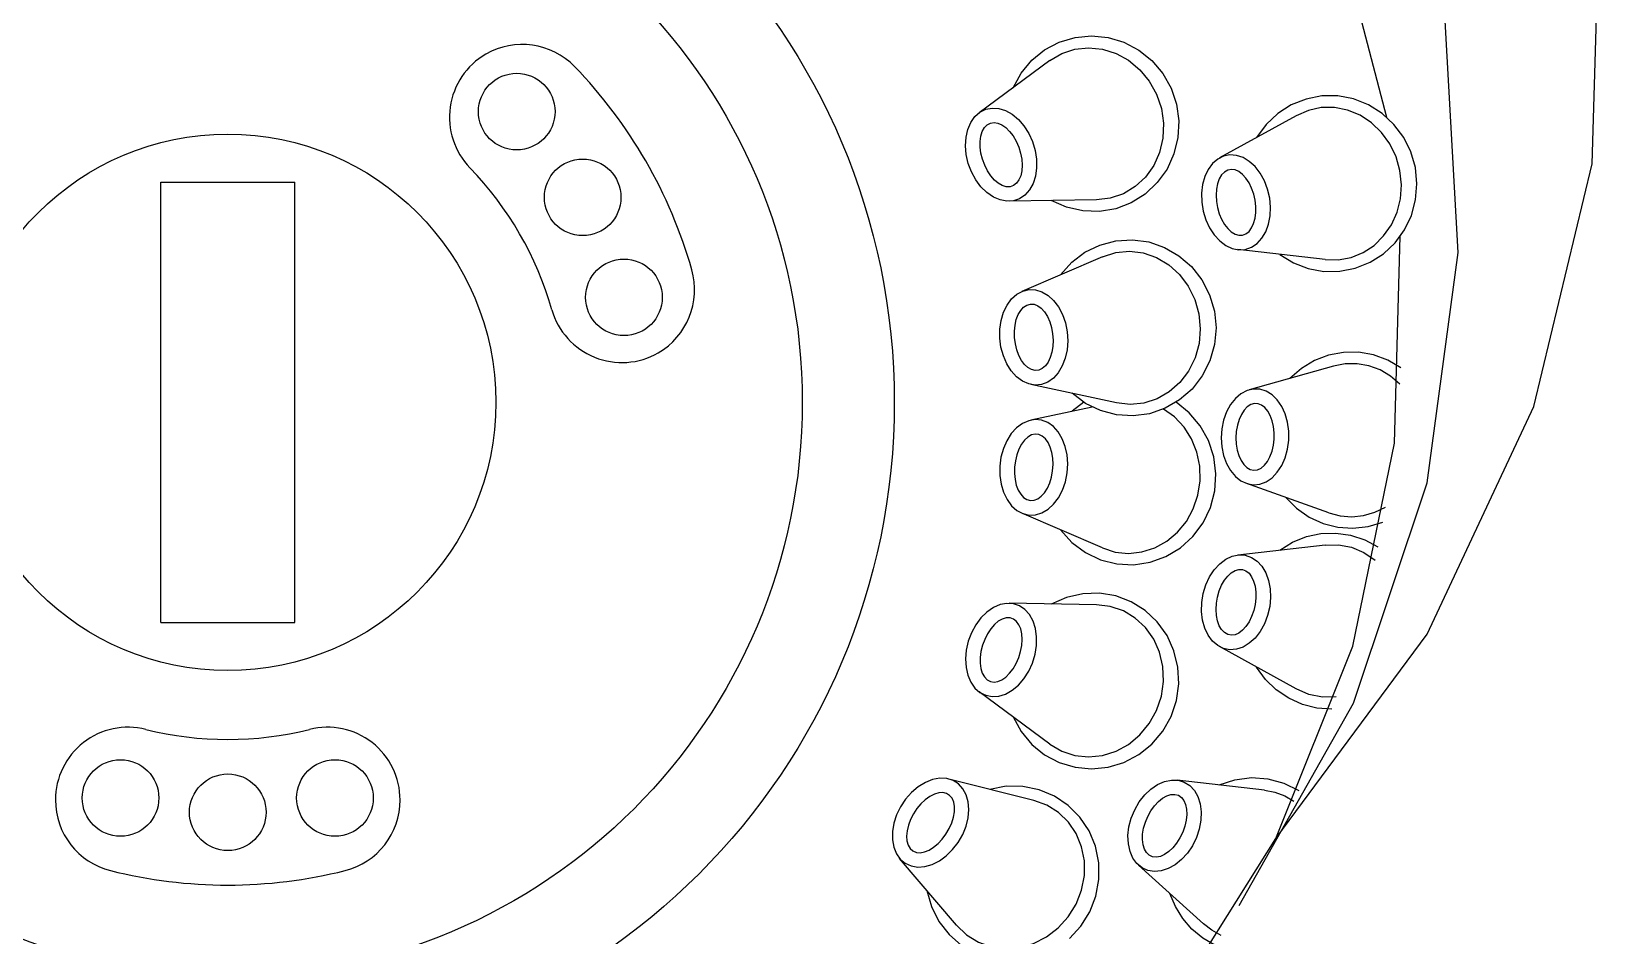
# Model space of a CAD drawing. Header units: metres. Extents: x 30 to 38.4, y 11.3 to 22.1.
# Drawn here: x 32.88508 to 32.91333, y 20.71144 to 20.72772 of the extents above; entities that cross this region are included whole.
import ezdxf
from ezdxf.enums import TextEntityAlignment as Align

# ---------------------------------------------------------------- set-up
doc = ezdxf.new("R2010")
doc.units = ezdxf.units.M
doc.header["$MEASUREMENT"] = 0
doc.linetypes.add('CENTER', pattern=[2, 1.25, -0.25, 0.25, -0.25])
for name, color, linetype in [('ID-WC', 7, 'Continuous'), ('WC-DET1', 8, 'Continuous'), ('WC-DET2', 15, 'Continuous'), ('WC-OUTL', 7, 'Continuous'), ('WC-SERIAL', 4, 'Continuous')]:
    doc.layers.add(name, color=color, linetype=linetype)
doc.styles.get("Standard").update_dxf_attribs({"font": 'arial.ttf'})

# ---------------------------------------------------------------- blocks, each defined once
blk = doc.blocks.new('CT371C4F')
at = {"layer": 'WC-DET1', "color": 8, "flags": 128}
blk.add_lwpolyline([(0.01829256962553779, 0.2087235876235236), (0.02034756936170997, 0.2123684651486007), (0.02167779754063988, 0.2163338990230451), (0.02223569848617939, 0.2204781249299474), (0.0220013272316611, 0.2246529867347173), (0.02098306255273783, 0.228709233068984), (0.01921730742603489, 0.2325018530691192), (0.01676718762222263, 0.2358952605166559), (0.01372029495882509, 0.2387681410475101), (0.01018555589150879, 0.2410177891422065), (0.006289337391757218, 0.2425637798496479), (0.002170929325858969, 0.2433508439802505), (-0.002022435159775567, 0.2433508439802505), (-0.006140843225673815, 0.2425637798496479), (-0.01003706172542538, 0.2410177891422065), (-0.01357180079274168, 0.23876814104751), (-0.01661869345613922, 0.2358952605166559), (-0.01906881325995148, 0.2325018530691192), (-0.02083456838665441, 0.228709233068984), (-0.02185283306557767, 0.2246529867347173), (-0.02208720432009595, 0.2204781249299474), (-0.02152930337455643, 0.2163338990230451), (-0.02019907519562652, 0.2123684651486007), (-0.01814407545945434, 0.2087235876235236)], dxfattribs=at)
at = {"layer": 'WC-DET1', "color": 7, "flags": 128}
for points in [[(0.02095168423511085, 0.2229131257874409), (0.01994586809673368, 0.2267536193857526), (0.01824143226046983, 0.230338678727987), (0.01589829898672158, 0.2335422651244544), (0.01299884500050228, 0.2362517511977046), (0.009645005401444372, 0.2383718804842304), (0.005954689966804559, 0.2398281163329647), (0.002057637838260227, 0.2405692623645084), (-0.001909143672162275, 0.2405692623645098), (-0.005806195800707118, 0.2398281163329688), (-0.009496511235347933, 0.238371880484237), (-0.01285035083440731, 0.2362517511977135), (-0.01574980482062847, 0.2335422651244653), (-0.01809293809437893, 0.2303386787279995), (-0.01979737393064525, 0.2267536193857663), (-0.02080319006902507, 0.2229131257874553)], [(0.01895304893514959, 0.2099314335618764), (0.02033519300090383, 0.2133939963375709), (0.02108907375284108, 0.2170455260955048), (0.02119131441371928, 0.220772794055762)]]:
    blk.add_lwpolyline(points, dxfattribs=at)
at = {"layer": 'WC-DET1', "color": 8}
for radius in [0.01200427594742, 0.0103473250451978, 0.004828751687758977]:
    blk.add_circle((7.42470830417119e-05, 0.2177829900731916), radius, dxfattribs=at)
at = {"layer": 'WC-DET2', "linetype": 'Continuous'}
for p, q in [((0.004722778003220185, 0.2240512391914331), (0.004722778003220185, 0.2240512391914331)), ((-0.001132940838900254, 0.2138165154725322), (-0.001132940838900254, 0.2217494646738514)), ((0.001281435004983678, 0.2138165154725322), (0.001281435004983678, 0.2217494646738514)), ((0.003178444596606766, 0.2106231196469226), (0.003178444596606766, 0.2106231196469226))]:
    blk.add_line(p, q, dxfattribs=at)
at = {"layer": 'WC-DET2'}
for p, q in [((0.01487860985578493, 0.223935525425059), (0.01360455237132285, 0.2229948031883526)), ((0.01931795619415766, 0.2229431267056898), (0.0179380850357056, 0.2221823274403185)), ((0.01572057682344763, 0.2214308560387255), (0.0141451329850959, 0.2214019311650439)), ((0.01582842383863436, 0.2204047904968123), (0.0143738994540854, 0.2197782606769714)), ((0.01983760862631101, 0.220352327898524), (0.01826412405060651, 0.2205321252577348)), ((0.01998713606023372, 0.2184342987576153), (0.0184704608383548, 0.2180070327895716)), ((0.01607908501764754, 0.2177743064951896), (0.01453829859085332, 0.2181042112134035)), ((0.01549280874225013, 0.2177829900731905), (0.01528266518840998, 0.2176211486162041)), ((0.01564232030531088, 0.2176981559923927), (0.01453829859085332, 0.2174617689329801)), ((0.01990434231745297, 0.2157931962784199), (0.01841290302251153, 0.2163259153693784)), ((0.01582842383863436, 0.2151611896495713), (0.0143738994540854, 0.2157877194694136)), ((0.01983760862635719, 0.2152136522478596), (0.01826412405064204, 0.2150338548886501)), ((0.01572057682344763, 0.2141351241076577), (0.0141451329850959, 0.2141640489813397)), ((0.01931795619419319, 0.2126228534406938), (0.01793808503575178, 0.2133836527060651)), ((0.01487860985578493, 0.2116304547213228), (0.01360455237132285, 0.212571176958031)), ((0.01458945613615015, 0.210614180072632), (0.01306181800967821, 0.2110004205296692)), ((0.01874393953109532, 0.2107989883596608), (0.01717077024477476, 0.2109815238273223)), ((0.01320025427865801, 0.2083664266812226), (0.01217335141553377, 0.2095721013098424)), ((0.01764904098129705, 0.208394102858207), (0.01647820019030988, 0.2094486130659634))]:
    blk.add_line(p, q, dxfattribs=at)
at = {"layer": 'WC-DET2', "linetype": 'CENTER'}
for p, q in [((-0.001132940838900254, 0.2217494646738514), (0.001281435004983678, 0.2217494646738514)), ((-0.001132940838900254, 0.2138165154725322), (0.001281435004983678, 0.2138165154725322))]:
    blk.add_line(p, q, dxfattribs=at)
at = {"layer": 'WC-DET2', "extrusion": (0, 0, -1), "flags": 128}
for points in [[(-0.01421699396078689, 0.2234470099599589), (-0.01436138980970878, 0.2237107655982492), (-0.0145529884876221, 0.2239410528862073), (-0.01478475232332719, 0.22412941306915), (-0.01504816832660183, 0.2242689274300532), (-0.01533356088151812, 0.2243544714231197), (-0.0156304471445293, 0.2243829029050795), (-0.01592792209308756, 0.2243531775502416), (-0.01621505908145145, 0.224266387209948), (-0.01648131119074146, 0.22412571980744), (-0.01671689863112916, 0.2239363422412481), (-0.0169131679663681, 0.2237052105982198), (-0.01706290996587784, 0.2234408146473097), (-0.01716062440925596, 0.22315286599921), (-0.0172027221166008, 0.2228519413861288), (-0.01718765678380536, 0.2225490941645183), (-0.017115981780339, 0.2222554483107683), (-0.01699032982325971, 0.2219817898229366), (-0.0168153162740572, 0.2217381705368674), (-0.0165973696103608, 0.2215335389090529), (-0.01634449529950915, 0.2213754113280678), (-0.01606598174721568, 0.2212695960277407), (-0.01577205912222186, 0.2212199797430936), (-0.01547352358875689, 0.2212283849454571), (-0.01518134074923948, 0.221294502900704), (-0.01490624286329219, 0.2214159050094594)], [(-0.0148786098557738, 0.223935525425044), (-0.01509341828485133, 0.2240625552388826), (-0.01532942544142286, 0.2241411756986732), (-0.01557758512682698, 0.2241683732674176), (-0.01582838533368843, 0.2241431054571951), (-0.01607221284294827, 0.2240663407879198), (-0.01629972170035696, 0.2239410216637904), (-0.01650219144865695, 0.2237719515903845), (-0.01667186138434817, 0.2235656110553873), (-0.01680222802691149, 0.2233299091302802), (-0.0168882943984392, 0.2230738803141452), (-0.01692676155873721, 0.2228073382396174), (-0.0169161550543226, 0.2225404995145015), (-0.01685688143450275, 0.222283592117275), (-0.01675121266826395, 0.2220464633567512), (-0.01660319905927321, 0.2218382024228818), (-0.0164185139969776, 0.221666791996398), (-0.01620423649452059, 0.221538802271158), (-0.01596857984883801, 0.221459139117382), (-0.01572057682344305, 0.2214308560387244)], [(-0.01507309178790007, 0.2200794346219362), (-0.01527365593390362, 0.2203034685953725), (-0.01551258073704551, 0.2204841817017507), (-0.01578109017536009, 0.2206149361112172), (-0.01606932154435768, 0.2206909290425015), (-0.01636668772712013, 0.2207093691753832), (-0.01666226607301656, 0.2206695791795512), (-0.0169451996010134, 0.2205730205938364), (-0.01720509579085376, 0.2204232401419697), (-0.01743240831398225, 0.2202257394567589), (-0.01761878768273657, 0.2199877729978872), (-0.01775738793800062, 0.2197180815860758), (-0.01784311811027835, 0.219426571341254), (-0.01787282921769288, 0.2191239498177575), (-0.01784542993222861, 0.2188213327017878), (-0.01776192666564319, 0.2185298355176521), (-0.01762538660264127, 0.21826016533995), (-0.01744082503915002, 0.218022227508654), (-0.01721502116390965, 0.217824761792957), (-0.01695626904996315, 0.2176750213680656), (-0.01667407300245505, 0.2175785063965446), (-0.01637879845301482, 0.2175387620001182), (-0.01608129122383301, 0.217557248042691), (-0.01579247914636081, 0.2176332855076289), (-0.01552297066770172, 0.2177640814389317), (-0.01528266518840998, 0.2179448315301772)], [(-0.01582842383860173, 0.2204047904968017), (-0.01606648222826524, 0.2204796733247227), (-0.01631418189166465, 0.2205025956152382), (-0.01656202845415458, 0.2204726787526452), (-0.01680052191041991, 0.2203910694559088), (-0.01702052076146473, 0.2202608958247089), (-0.0172135924099867, 0.2200871474387913), (-0.0173723363834163, 0.2198764841064387), (-0.01749066799542109, 0.2196369805927676), (-0.01756405157307626, 0.2193778171124643), (-0.01758967431006017, 0.2191089274504301), (-0.01756655408204926, 0.2188406181979402), (-0.0174955770917279, 0.2185831736990627), (-0.01737946390047296, 0.218346461849818), (-0.01722266514872504, 0.2181395558598702), (-0.01703119096210398, 0.2179703864746953), (-0.01681238058216444, 0.2178454379886172), (-0.01657462105188796, 0.2177694997005873), (-0.01632702573874939, 0.217745482339456), (-0.01607908501762898, 0.2177743064951888)], [(-0.01902050074971457, 0.2151202837835753), (-0.0192501470670185, 0.2152634076790154), (-0.01950020127771806, 0.2153643894826014), (-0.01976322823083338, 0.2154202265856041), (-0.02003140704183424, 0.2154292587188762), (-0.02029676364004286, 0.2153912173195555), (-0.02055140787089772, 0.2153072335165547), (-0.02078776810304231, 0.2151798044973972)], [(-0.0198376086263163, 0.2152136522478557), (-0.02007839908846984, 0.2152173921616398), (-0.02031412566155509, 0.2151721985055434), (-0.02053637653967031, 0.2150796839966145), (-0.02073722079155166, 0.2149431499770903)], [(-0.01995995571431732, 0.2122611293262423), (-0.0196906428921397, 0.212278737767236), (-0.01942873555263554, 0.2123435587171771), (-0.01918212287920477, 0.2124536396368076), (-0.01895823334870159, 0.2126056646642454), (-0.01876381097055623, 0.2127950544955077), (-0.01860471214345209, 0.2130161043224906)], [(-0.02003759555947952, 0.2124788351433767), (-0.0197890281027026, 0.2124753285516927), (-0.01954606850600104, 0.212523950999437), (-0.01931795619417928, 0.2126228534406946)], [(-0.01792699538371078, 0.2108937787190261), (-0.01821304688637805, 0.2109880092978305), (-0.01851075607454476, 0.2110253737436877), (-0.0188091528391165, 0.2110044952363193), (-0.01909724173490415, 0.2109261431154456), (-0.01936440714525462, 0.2107932045318431)], [(-0.0187439395310662, 0.2107989883596619), (-0.01893200239734555, 0.2107622692072364), (-0.0191109825314502, 0.2106958259059728), (-0.01927684197455545, 0.2106011574787432)], [(-0.01785234727727156, 0.2080099060667487), (-0.01763409472796012, 0.2081361514624562), (-0.01743938619744039, 0.208296809094647), (-0.01727334188460302, 0.2084876541919261), (-0.01714032821296382, 0.208703668151088), (-0.01704384300797579, 0.2089391705100026)], [(-0.01796462999267337, 0.2081860222411308), (-0.01779873696844461, 0.2082771209127924), (-0.01764904098128573, 0.2083941028582083)]]:
    blk.add_lwpolyline(points, dxfattribs=at)
at = {"layer": 'WC-DET2', "flags": 128}
for points in [[(0.02146384059604246, 0.2220092410120572), (0.02138327118335718, 0.2222912653619111), (0.021253242970573, 0.2225537562378264), (0.02107820103150523, 0.2227877402693761), (0.02086412925475211, 0.2229852186056216), (0.02061834578173132, 0.2231394403594844), (0.02034925283267466, 0.2232451333899025), (0.02006604947289362, 0.2232986845323794), (0.01977841713853203, 0.223298263116662), (0.01949618867225175, 0.2232438835490389), (0.01922901218301724, 0.2231374048198552), (0.01898602122108604, 0.2229824669530782), (0.0187755225434235, 0.222784366570417), (0.01860471214342367, 0.2225498758238908)], [(0.02118529520967554, 0.2219542047767994), (0.02111561790926895, 0.2222027660326369), (0.02100461487117087, 0.2224344027906814), (0.02085617650536258, 0.2226409966969582), (0.02067550524692912, 0.2228153070938346), (0.02046893322226255, 0.2229512247889908), (0.02024370032209367, 0.2230439861690433), (0.0200077004593995, 0.2230903401536163), (0.01976920490528339, 0.2230886621384885), (0.01953657239929089, 0.2230390109343639), (0.01931795619415086, 0.2229431267056868)], [(0.01902050074968615, 0.2204456963628061), (0.01926600121277679, 0.2202946180226816), (0.01953413162124749, 0.2201916437341199), (0.01981584222405009, 0.2201402490136847), (0.02010162492086305, 0.2201421685002324), (0.02038183417288015, 0.2201973374085882), (0.02064701255232731, 0.22030389371613), (0.02088820994298667, 0.2204582410084812), (0.02109728561829392, 0.2206551698631867), (0.02126718300147901, 0.2208880336745168), (0.02139216783423707, 0.2211489729850802), (0.02146802171542627, 0.2214291807527635), (0.02149218447760897, 0.2217191995998909), (0.02146384059604246, 0.2220092410120572)], [(0.01983760862628788, 0.2203523278985257), (0.02007321597911275, 0.2203481486629525), (0.020304152485562, 0.2203908309977394), (0.0205225287430956, 0.2204789167613147), (0.02072088444053387, 0.2206093967107589), (0.02089244322204091, 0.2207778133055107), (0.02103134418538262, 0.2209784129887557), (0.02113284210586566, 0.221204342744161), (0.02119346954577749, 0.2214478842130594), (0.02121115531123979, 0.2217007173740177), (0.02118529520967555, 0.2219542047767994)], [(0.0212025404426654, 0.2184037775656793), (0.02096643068203814, 0.2185422635230108), (0.02071019721831606, 0.2186365126365298), (0.02044171268830893, 0.2186836291523808), (0.02016922613631834, 0.2186821654406892), (0.0199011095666415, 0.2186321664732177), (0.01964560071819465, 0.2185351684416332), (0.01941054996436886, 0.2183941515588355), (0.01920317911448544, 0.2182134484935017)], [(0.02118539718605217, 0.218109263717342), (0.02101735445480727, 0.2182538599101757), (0.02082910083189091, 0.2183654901216813), (0.02062602630155068, 0.2184409582110766), (0.02041394519289576, 0.2184781034135023), (0.02019892970691307, 0.2184758622059683), (0.01998713606022403, 0.2184342987576158)], [(0.01507309178790007, 0.2154865455244452), (0.0152767013686074, 0.2152597143256625), (0.01551961605916109, 0.2150775059679965), (0.01579266686934577, 0.2149467980373385), (0.01608554729937264, 0.2148725241988141), (0.01638720236614837, 0.2148574879720341), (0.01668624588158617, 0.2149022569102243), (0.01697139023248831, 0.2150051411775196), (0.01723187243964823, 0.2151622573330381), (0.01745786041426436, 0.215367674914158), (0.01764082407722405, 0.2156136402861069), (0.01777385733309263, 0.2158908693084998), (0.01785193874566713, 0.2161888977719141), (0.01787212107570785, 0.216496476377023), (0.01783364252660939, 0.2168019953475125), (0.017737955498963, 0.217093922649463), (0.01758867176864864, 0.2173612392762879), (0.01739142615774911, 0.2175938551690856), (0.017153663844126, 0.2177829900731908)], [(0.01582842383860173, 0.2151611896495797), (0.01605864937539946, 0.2150879117276091), (0.01629819099178256, 0.2150632678145136), (0.01653844463968605, 0.2150881430901462), (0.01677078069572524, 0.2151616440643886), (0.01698685392693571, 0.2152811306702463), (0.01717890324154995, 0.2154423110918944), (0.0173400304581215, 0.2156393959215634), (0.01746444807994356, 0.2158653061081351), (0.01754768717500153, 0.2161119272281827), (0.01758675789466042, 0.2163704009463457), (0.01758025686544821, 0.2166314431961301), (0.01752841759655073, 0.2168856776524611), (0.01743310209244127, 0.217123972518054), (0.01729773397190924, 0.2173377685266396), (0.01712717549577225, 0.2175193863815606), (0.01692755292028894, 0.2176623025869134)], [(0.01912984041624972, 0.2160698364005872), (0.01932540490604705, 0.2158745225973586), (0.01955156091030029, 0.2157173049540054), (0.0198012921148062, 0.2156030610256812), (0.02006685080310268, 0.2155353351414414), (0.02033999822334833, 0.2155162284441898), (0.02061226018919302, 0.215546333704354), (0.02087518998482101, 0.2156247169296431)], [(0.0199043423174345, 0.2157931962784287), (0.02010860524109568, 0.2157394219314209), (0.02031843241361602, 0.2157230361143926), (0.02052806826327086, 0.2157444882912718), (0.02073176246633304, 0.2158031900275807), (0.02092392767879206, 0.2158975311312284)], [(0.01421699396078689, 0.2121189701864207), (0.01436138980970878, 0.2118552145481304), (0.0145529884876221, 0.2116249272601723), (0.01478475232332719, 0.2114365670772296), (0.01504816832660183, 0.2112970527163264), (0.01533356088151812, 0.2112115087232599), (0.0156304471445293, 0.2111830772413001), (0.01592792209308756, 0.211212802596138), (0.01621505908145145, 0.2112995929364316), (0.01648131119074146, 0.2114402603389396), (0.01671689863112916, 0.2116296379051315), (0.0169131679663681, 0.2118607695481598), (0.01706290996587784, 0.2121251654990699), (0.01716062440925596, 0.2124131141471696), (0.0172027221166008, 0.2127140387602508), (0.01718765678380536, 0.2130168859818613), (0.017115981780339, 0.2133105318356113), (0.01699032982325971, 0.213584190323443), (0.0168153162740572, 0.2138278096095122), (0.0165973696103608, 0.2140324412373267), (0.01634449529950915, 0.2141905688183118), (0.01606598174721568, 0.2142963841186389), (0.01577205912222186, 0.214346000403286), (0.01547352358875689, 0.2143375952009225), (0.01518134074923948, 0.2142714772456756), (0.01490624286329219, 0.2141500751369202)], [(0.0148786098557738, 0.2116304547213356), (0.01509341828485133, 0.211503424907497), (0.01532942544142286, 0.2114248044477064), (0.01557758512682698, 0.2113976068789619), (0.01582838533368843, 0.2114228746891845), (0.01607221284294827, 0.2114996393584598), (0.01629972170035696, 0.2116249584825892), (0.01650219144865695, 0.2117940285559951), (0.01667186138434817, 0.2120003690909923), (0.01680222802691149, 0.2122360710160994), (0.0168882943984392, 0.2124920998322344), (0.01692676155873721, 0.2127586419067622), (0.0169161550543226, 0.2130254806318781), (0.01685688143450275, 0.2132823880291046), (0.01675121266826395, 0.2135195167896284), (0.01660319905927321, 0.2137277777234978), (0.0164185139969776, 0.2138991881499816), (0.01620423649452059, 0.2140271778752215), (0.01596857984883801, 0.2141068410289975), (0.01572057682344305, 0.2141351241076552)], [(0.0126669853601382, 0.2089925314749379), (0.01274765483061629, 0.208702859877351), (0.01288189857425039, 0.2084350522865916), (0.01306478564194107, 0.2081989456273665), (0.01328959835137914, 0.2080032124075122)], [(0.01523391195580787, 0.2081282921039221), (0.01543982786875866, 0.2083517345396152), (0.0156004310016696, 0.2086099382771682), (0.01570982219043699, 0.2088934191540221), (0.01576398335295781, 0.2091917645450772), (0.01576092507856511, 0.2094940158320955), (0.0157007597016959, 0.2097890709281477), (0.01558569717569965, 0.2100660920718546), (0.01541996389834792, 0.2103149039126031), (0.01520964747069071, 0.2105263672645448), (0.01496247309147085, 0.2106927148009008), (0.01468751980042324, 0.2108078363580807), (0.01439488699321563, 0.2108675033700201), (0.0140953234573751, 0.2108695241889681), (0.01379983255519841, 0.2108138245875896)], [(0.01320025427863453, 0.2083664266812393), (0.01338056907498202, 0.2081938989761459), (0.01359253045207464, 0.208063695561169), (0.01382801389049702, 0.2079808071576721), (0.0140779932658028, 0.2079484108937376), (0.01433288682156085, 0.20796774852425), (0.01458292443987982, 0.2080380788341977), (0.01481852213186292, 0.2081567060495842), (0.01503064939370334, 0.2083190831669515), (0.01521117534759216, 0.2085189862408773), (0.01535318039979272, 0.2087487529489725), (0.01545122146996883, 0.2089995762901385), (0.01550154062547694, 0.2092618421585742), (0.01550220912363053, 0.2095254978542579), (0.01545320134076977, 0.2097804374048284), (0.01535639575442115, 0.2100168889294044), (0.01521550294090095, 0.2102257891966155), (0.01503592334822772, 0.2103991310199632), (0.01482454029593491, 0.2105302701747847), (0.01458945613613961, 0.210614180072632)]]:
    blk.add_lwpolyline(points, dxfattribs=at)
at = {"layer": 'WC-DET2', "extrusion": (0, 0, -1), "flags": 128}
for points in [[(-0.01372533181688274, 0.2230582088614172), (-0.0138398446878911, 0.223080615162602), (-0.01396023403788457, 0.2230726998163016), (-0.014082148682083, 0.2230347489037546), (-0.01420118230759955, 0.2229681340698206), (-0.01431303272906897, 0.2228752629481612), (-0.01441365738083591, 0.2227594921430865), (-0.01449941942581056, 0.2226250059131298), (-0.01456721920023669, 0.2224766649410423), (-0.01461460624361596, 0.2223198306560537), (-0.0146398678647349, 0.2221601714578514), (-0.01464209104278777, 0.2220034578458463), (-0.0146211954263273, 0.2218553538582896), (-0.01457793623737536, 0.2217212123591729), (-0.0145138769757314, 0.2216058815717763), (-0.01443133291001601, 0.221513529851248), (-0.01433328739783061, 0.2214474950293878), (-0.01422328405944067, 0.2214101637767099), (-0.01410529870210651, 0.2214028853419516), (-0.01398359562405002, 0.2214259227867089), (-0.01386257349160645, 0.2214784434777047), (-0.01374660635996241, 0.2215585491803252), (-0.01363988558340492, 0.2216633446657643), (-0.01354626832885703, 0.2217890423521363), (-0.0134691381678155, 0.2219310991975534), (-0.01341128278526103, 0.222084380897497), (-0.01337479322545987, 0.2222433474519593), (-0.01336098831617585, 0.2224022533954789), (-0.01337036700279885, 0.2225553554532315), (-0.01340259031515837, 0.2226971201179464), (-0.01345649361878872, 0.2228224236452767), (-0.01353012870785301, 0.2229267372392694), (-0.01362083421837812, 0.2230062907348512)], [(-0.01380943746147463, 0.222810376254179), (-0.01387473756275161, 0.2228210759353312), (-0.01394465302360376, 0.2228108343928946), (-0.0140166569171129, 0.2227800217828969), (-0.01408814683496331, 0.222729751753345), (-0.01415653894525872, 0.222661841194084), (-0.01421936137893913, 0.2225787445696651), (-0.01427434356956909, 0.2224834652086007), (-0.01431949831752452, 0.2223794467552477), (-0.01435319361256478, 0.2222704487075277), (-0.01437421161893486, 0.222160410538877), (-0.01438179269112268, 0.2220533093154122), (-0.01437566282942707, 0.221953015954399), (-0.01435604358302092, 0.221863155319216), (-0.01432364404258679, 0.2217869752073484), (-0.01427963521193214, 0.2217272289665246), (-0.01422560768486074, 0.221686075981555), (-0.01416351415696828, 0.2216650036285397), (-0.0140955988501359, 0.22166477351722), (-0.01402431640050415, 0.2216853939644186), (-0.01395224314152731, 0.2217261196934477), (-0.01388198398856986, 0.2217854787703504), (-0.01381607829047812, 0.2218613258034287), (-0.01375690805089674, 0.2219509194832898), (-0.01370661183645075, 0.2220510216609093), (-0.01366700748337574, 0.2221580143827745), (-0.01363952639617997, 0.2222680306531503), (-0.01362516181295598, 0.2223770941973808), (-0.01362443290716803, 0.2224812631748151), (-0.01363736602337044, 0.2225767726471992), (-0.01366349372504676, 0.2226601706533536), (-0.01370187168898334, 0.2227284429720444), (-0.01375111283557071, 0.2227791220637925)], [(-0.01450592900443813, 0.2198125557448773), (-0.0146225374993311, 0.2198083487414123), (-0.01473797706358438, 0.2197732780228009), (-0.01484807541057102, 0.2197086111361897), (-0.01494885329917246, 0.2196166853113486), (-0.01503666835392043, 0.2195008229870979), (-0.01510834670993644, 0.2193652117297124), (-0.01516129772467794, 0.2192147528833655), (-0.01519360761050964, 0.219054884422781), (-0.01520410860397501, 0.2188913844106576), (-0.01519242117181013, 0.2187301621634287), (-0.01515896772826474, 0.2185770446731694), (-0.01510495736795068, 0.2184375660049216), (-0.01503234216601232, 0.2183167672811637), (-0.01494374662504477, 0.2182190144825105), (-0.01484237281873203, 0.2181478406497976), (-0.01473188466056112, 0.2181058181907811), (-0.01461627548044242, 0.218094465906618), (-0.0144997236953622, 0.2181141940984362), (-0.01438644179050599, 0.2181642897379822), (-0.01428052406906839, 0.2182429422383197), (-0.01418579867346811, 0.2183473088931594), (-0.01410568922630675, 0.2184736176196709), (-0.01404309109172784, 0.2186173032913838), (-0.01400026672941292, 0.218773172733753), (-0.01397876392339384, 0.2189355924190175), (-0.01397935984110513, 0.2190986920765713), (-0.01400203294452807, 0.2192565768598386), (-0.01404596376863076, 0.2194035404013873), (-0.01410956453896948, 0.2195342710559159), (-0.01419053655799399, 0.2196440438769544), (-0.01428595328596622, 0.2197288913887403), (-0.01439236611373138, 0.2197857469811295)], [(-0.01453150519351918, 0.2195520934266519), (-0.01459752816243104, 0.2195476714384559), (-0.01466328610329999, 0.2195218072920302), (-0.01472640235281236, 0.2194754357850153), (-0.01478459572526299, 0.2194102329044944), (-0.01483576296055018, 0.2193285552524538), (-0.01487805474147571, 0.2192333548720475), (-0.01490994253288676, 0.2191280725530655), (-0.01493027382691892, 0.2190165134728261), (-0.01493831379763319, 0.2189027096671537), (-0.01493377185954001, 0.2187907743020981), (-0.01491681217011599, 0.2186847530133972), (-0.01488804769672494, 0.2185884776866603), (-0.01484851806238032, 0.2185054279630388), (-0.01479965197106081, 0.2184386054759282), (-0.01474321557062604, 0.218390425364117), (-0.01468124861963135, 0.218362628982378), (-0.01461599076513898, 0.2183562209643702), (-0.01454980059603799, 0.2183714329125603), (-0.01448507039749648, 0.2184077150275062), (-0.01442413968754263, 0.2184637559790418), (-0.01436921066078758, 0.2185375303011653), (-0.01432226859537446, 0.2186263715976579), (-0.01428501009985364, 0.2187270689125908), (-0.01425878179332931, 0.2188359827826379), (-0.01424453163513646, 0.2189491767767635), (-0.01424277466312058, 0.2190625597690957), (-0.01425357437882809, 0.2191720338028751), (-0.01427654045239493, 0.2192736422012893), (-0.01431084283008487, 0.2193637125720812), (-0.01435524173459423, 0.2194389895373746), (-0.01440813247383381, 0.2194967523915115), (-0.01446760343868203, 0.2195349134344436)], [(-0.01840043226910131, 0.2150285611728651), (-0.0185108577712401, 0.2149908590716405), (-0.01861125128536897, 0.2149239457648939), (-0.01869798432831455, 0.2148302396738721), (-0.01876792214192406, 0.2147131275808535), (-0.01881853699139244, 0.2145768422220124), (-0.01884799952418421, 0.2144263093053053), (-0.0188552448876004, 0.2142669694825517), (-0.01884001121532952, 0.2141045817101017), (-0.0188028490919784, 0.213945015105149), (-0.01874510165350992, 0.2137940368205433), (-0.0186688560428098, 0.2136571036048602), (-0.01857686797490475, 0.2135391645812906), (-0.01847246213824144, 0.2134444823734334), (-0.01835941203178362, 0.2133764790429727), (-0.01824180358092787, 0.2133376124074523), (-0.01812388746151394, 0.2133292872083459), (-0.0180099254693249, 0.2133518043400403), (-0.01790403648768355, 0.2134043499747282), (-0.01781004762027744, 0.2134850249762658), (-0.01773135586966024, 0.2135909135399007), (-0.01767080536072861, 0.2137181885770533), (-0.01763058454663816, 0.213862250036269), (-0.01761214711240442, 0.2140178911610632), (-0.01761615943493886, 0.214179486675667), (-0.01764247649845109, 0.2143411960971494), (-0.01769014713569734, 0.2144971748256884), (-0.01775744840564288, 0.214641785383636), (-0.01784194786504015, 0.2147698011686487), (-0.01794059148326532, 0.2148765953567144), (-0.01804981402294231, 0.2149583081276268), (-0.01816566789691063, 0.2150119861689446), (-0.01828396584431074, 0.2150356894163978)], [(-0.01834970217729716, 0.2147718098954599), (-0.01841163525951745, 0.2147485101158421), (-0.01846712251382322, 0.2147047582533988), (-0.01851415848627321, 0.2146421356144331), (-0.01855104317427206, 0.2145629055442789), (-0.01857644346909337, 0.2144699316241035), (-0.01858944133790248, 0.2143665741736232), (-0.018589567003855, 0.2142565688003937), (-0.018576815925056, 0.2141438913852195), (-0.01855164895871588, 0.2140326143834633), (-0.01851497570457006, 0.2139267596358979), (-0.01846812162957462, 0.2138301530089022), (-0.01841278016207697, 0.213746286117682), (-0.01835095148690328, 0.2136781901301989), (-0.01828487025346736, 0.213628326212863), (-0.01821692480971856, 0.2135984965775659), (-0.0181495708810241, 0.2135897793450477), (-0.01808524281385594, 0.2136024895788042), (-0.01802626559216667, 0.213636167897871), (-0.01797477080641181, 0.2136895970800493), (-0.01793261961231689, 0.2137608460554866), (-0.01790133546386036, 0.2138473397005733), (-0.0178820490516775, 0.2139459519096189), (-0.01787545743695486, 0.214053118580457), (-0.01788179885782278, 0.2141649664303833), (-0.0179008441188087, 0.2142774529866849), (-0.01793190487455864, 0.2143865126921362), (-0.0179738585084318, 0.2144882038448298), (-0.01802518870679085, 0.2145788510615536), (-0.01808404026252759, 0.2146551781157163), (-0.01814828612708146, 0.2147144263487122), (-0.0182156042875165, 0.2147544543750311), (-0.01828356169011884, 0.2147738154775098)], [(-0.01730230791220791, 0.2109453880293601), (-0.01740127435474007, 0.2108835747361952), (-0.01748383213167364, 0.2107955948420904), (-0.01754699738984805, 0.210684628169648), (-0.01758848717225742, 0.2105546853435309), (-0.01760680193006489, 0.2104104628360378), (-0.01760127972020466, 0.2102571732243574), (-0.01757212012972907, 0.2101003567944482), (-0.01752037706221246, 0.2099456813006682), (-0.01744792064693014, 0.2097987371183657), (-0.01735736964751375, 0.2096648351931486), (-0.01725199681301055, 0.2095488150894721), (-0.0171356105922057, 0.2094548700761706), (-0.01701241748636044, 0.2093863955707962), (-0.01688687001529654, 0.2093458664203816), (-0.01676350579172897, 0.2093347474540206), (-0.01664678352011982, 0.2093534405401275), (-0.01654092184748195, 0.2094012700618662), (-0.01644974689048441, 0.2094765073357024), (-0.01637655394962711, 0.2095764330905308), (-0.01632398840849499, 0.2096974357492179), (-0.01629395012270272, 0.2098351419604095), (-0.01628752475416286, 0.209984574662843), (-0.01630494453243555, 0.2101403329693093), (-0.01634557986134724, 0.2102967873687886), (-0.01640796207423673, 0.2104482831916455), (-0.01648983651539493, 0.2105893449841237), (-0.01658824402919661, 0.2107148744055099), (-0.0166996279116947, 0.2108203344954516), (-0.01681996245916784, 0.2109019136515246), (-0.01694489846754175, 0.2109566633904762), (-0.0170699204239562, 0.2109826049140915), (-0.01719050970916484, 0.2109788006281171)], [(-0.01719455013640924, 0.2107068864100379), (-0.0172495666851326, 0.2106701200426607), (-0.01729365767870747, 0.2106149018831185), (-0.01732522955374808, 0.2105432276595667), (-0.01734314122043076, 0.2104576878651896), (-0.0173467453044532, 0.2103613741310281), (-0.01733591154482848, 0.2102577674863775), (-0.01731103150185652, 0.21015061254532), (-0.01727300440511464, 0.210043782166615), (-0.01722320465295775, 0.2099411374784927), (-0.01716343213818076, 0.20984638832742), (-0.01709584719520349, 0.209762959194583), (-0.017022892519956, 0.2096938654262151), (-0.01694720488448327, 0.2096416042511271), (-0.01687151983713351, 0.2096080645243519), (-0.01679857283271339, 0.2095944584590019), (-0.01673100036602424, 0.2096012778137293), (-0.01667124468207053, 0.2096282761192865), (-0.01662146550696228, 0.2096744775865673), (-0.01658346198978627, 0.2097382123741674), (-0.01655860767667045, 0.2098171769408035), (-0.01654780086724808, 0.2099085173012973), (-0.01655143214776858, 0.2100089321770356), (-0.01656937027429272, 0.2101147923127807), (-0.01660096691619058, 0.2102222716474109), (-0.01664508008849973, 0.210327485597738), (-0.01670011542623717, 0.2104266314574649), (-0.01676408380890388, 0.2105161258368992), (-0.0168346732524823, 0.2105927341759925), (-0.01690933247056252, 0.2106536876497692), (-0.0169853630844804, 0.2106967832408741), (-0.01706001714975313, 0.2107204633623603), (-0.01713059647395247, 0.2107238721529392)]]:
    blk.add_lwpolyline(points, close=True, dxfattribs=at)
at = {"layer": 'WC-DET2', "flags": 128}
for points in [[(0.01840043226906578, 0.2205374189735162), (0.01851085777120457, 0.2205751210747409), (0.01861125128533344, 0.2206420343814875), (0.01869798432827903, 0.2207357404725092), (0.01876792214188853, 0.2208528525655278), (0.01881853699135692, 0.2209891379243689), (0.01884799952414869, 0.2211396708410761), (0.01885524488756487, 0.2212990106638297), (0.01884001121529399, 0.2214613984362796), (0.01880284909194288, 0.2216209650412323), (0.01874510165347439, 0.2217719433258381), (0.01866885604277427, 0.2219088765415212), (0.01857686797486922, 0.2220268155650908), (0.01847246213820591, 0.2221214977729479), (0.0183594120317481, 0.2221895011034086), (0.01824180358089235, 0.222228367738929), (0.01812388746147842, 0.2222366929380355), (0.01800992546928938, 0.2222141758063411), (0.01790403648764802, 0.2221616301716532), (0.01781004762024191, 0.2220809551701156), (0.01773135586962471, 0.2219750666064807), (0.01767080536069308, 0.2218477915693281), (0.01763058454660263, 0.2217037301101124), (0.01761214711236889, 0.2215480889853181), (0.01761615943490333, 0.2213864934707144), (0.01764247649841557, 0.2212247840492319), (0.01769014713566181, 0.2210688053206929), (0.01775744840560736, 0.2209241947627454), (0.01784194786500462, 0.2207961789777326), (0.0179405914832298, 0.220689384789667), (0.01804981402290678, 0.2206076720187546), (0.0181656678968751, 0.2205539939774368), (0.01828396584427521, 0.2205302907299836)], [(0.01834970217726163, 0.2207941702509224), (0.01841163525948192, 0.2208174700305402), (0.01846712251378769, 0.2208612218929835), (0.01851415848623768, 0.2209238445319492), (0.01855104317423653, 0.2210030746021034), (0.01857644346905785, 0.2210960485222787), (0.01858944133786695, 0.221199405972759), (0.01858956700381948, 0.2213094113459886), (0.01857681592502047, 0.2214220887611627), (0.01855164895868035, 0.221533365762919), (0.01851497570453454, 0.2216392205104843), (0.01846812162953909, 0.22173582713748), (0.01841278016204144, 0.2218196940287003), (0.01835095148686775, 0.2218877900161834), (0.01828487025343183, 0.2219376539335193), (0.01821692480968303, 0.2219674835688163), (0.01814957088098857, 0.2219762008013345), (0.01808524281382041, 0.2219634905675781), (0.01802626559213115, 0.2219298122485112), (0.01797477080637629, 0.221876383066333), (0.01793261961228136, 0.2218051340908957), (0.01790133546382483, 0.221718640445809), (0.01788204905164198, 0.2216200282367634), (0.01787545743691933, 0.2215128615659253), (0.01788179885778725, 0.2214010137159989), (0.01790084411877317, 0.2212885271596973), (0.01793190487452312, 0.2211794674542461), (0.01797385850839627, 0.2210777763015525), (0.01802518870675533, 0.2209871290848287), (0.01808404026249207, 0.220910802030666), (0.01814828612704593, 0.2208515537976701), (0.01821560428748097, 0.2208115257713512), (0.01828356169008332, 0.2207921646688725)], [(0.01854684703978172, 0.2163000899151384), (0.01866295162283766, 0.2163117073913172), (0.01877592599769771, 0.2163540516816511), (0.01888168697610258, 0.2164255923531606), (0.01897641208073515, 0.2165237437395798), (0.01905667769951017, 0.2166449583940727), (0.01911958282383508, 0.2167848553032041), (0.01916285389861906, 0.2169383782281802), (0.01918492699447774, 0.2170999784504923), (0.0191850043322159, 0.2172638153170608), (0.01916308311664618, 0.2174239673366551), (0.01911995563761443, 0.2175746461980149), (0.01905718063458042, 0.2177104059745009), (0.01897702695971247, 0.2178263399540722), (0.01888239157565867, 0.217918257980644), (0.01877669485176882, 0.217982837897246), (0.01866375694303441, 0.2180177456174308), (0.01854765971973397, 0.2180217194852398), (0.01843259923800593, 0.2179946158747365), (0.01832273408344711, 0.2179374143810223), (0.01822203506899413, 0.2178521824151171), (0.01813414171939805, 0.2177420004823384), (0.01806223072931716, 0.217610850844813), (0.01800890114929523, 0.2174634735921482), (0.01797608044930313, 0.217305195322243), (0.01796495485495207, 0.2171417366241617), (0.01797592647420934, 0.2169790053211405), (0.01800859876416873, 0.2168228829464628), (0.01806179086314427, 0.2166790121695224), (0.01813358027008832, 0.2165525928550495), (0.01822137232878846, 0.2164481941264516), (0.01832199400550328, 0.2163695892257884), (0.01843180857066908, 0.2163196191389729)], [(0.01855579998643155, 0.2165616517728509), (0.01862140785193281, 0.2165702653892756), (0.01868538700935992, 0.2166002608601431), (0.01874542508526741, 0.2166505540709839), (0.01879935214716428, 0.2167193272941204), (0.01884521913052801, 0.2168040948860816), (0.01888136828307457, 0.2169017931252342), (0.01890649308024522, 0.217008890942665), (0.01891968544640819, 0.2171215175442114), (0.01892046857507799, 0.2172356023110477), (0.01890881416194407, 0.2173470219224556), (0.01888514342786236, 0.2174517493833777), (0.01885031189483606, 0.2175459995705117), (0.01880557846522144, 0.217626366036528), (0.01875255992171656, 0.217689944127952), (0.01869317249262217, 0.2177344359669085), (0.01862956259435818, 0.2177582335024153), (0.01856402925438181, 0.2177604766295353), (0.01849894101834527, 0.2177410842758101), (0.01843665034468466, 0.2177007573314294), (0.01837940858064284, 0.217640953317234), (0.01832928459271425, 0.2175638337061149), (0.01828808999241941, 0.217472185801751), (0.01825731365994444, 0.2173693219981924), (0.01823806793213196, 0.2172589600613086), (0.01823104839972935, 0.2171450887590438), (0.01823650876692686, 0.2170318236969508), (0.01825425168182713, 0.2169232585694828), (0.01828363586925694, 0.2168233172032101), (0.01832359930812283, 0.2167356117395046), (0.01837269761562046, 0.2166633120823389), (0.01842915625099248, 0.2166090313296979), (0.01849093465205499, 0.2165747313294091)], [(0.01450592900443813, 0.2157534244015041), (0.0146225374993311, 0.2157576314049691), (0.01473797706358438, 0.2157927021235805), (0.01484807541057102, 0.2158573690101917), (0.01494885329917246, 0.2159492948350327), (0.01503666835392043, 0.2160651571592834), (0.01510834670993644, 0.216200768416669), (0.01516129772467794, 0.2163512272630159), (0.01519360761050964, 0.2165110957236004), (0.01520410860397501, 0.2166745957357237), (0.01519242117181013, 0.2168358179829527), (0.01515896772826474, 0.216988935473212), (0.01510495736795068, 0.2171284141414598), (0.01503234216601232, 0.2172492128652177), (0.01494374662504477, 0.2173469656638709), (0.01484237281873203, 0.2174181394965837), (0.01473188466056112, 0.2174601619556003), (0.01461627548044242, 0.2174715142397634), (0.0144997236953622, 0.2174517860479451), (0.01438644179050599, 0.2174016904083992), (0.01428052406906839, 0.2173230379080617), (0.01418579867346811, 0.2172186712532219), (0.01410568922630675, 0.2170923625267105), (0.01404309109172784, 0.2169486768549976), (0.01400026672941292, 0.2167928074126284), (0.01397876392339384, 0.2166303877273639), (0.01397935984110513, 0.21646728806981), (0.01400203294452807, 0.2163094032865427), (0.01404596376863076, 0.2161624397449941), (0.01410956453896948, 0.2160317090904655), (0.01419053655799399, 0.2159219362694269), (0.01428595328596622, 0.215837088757641), (0.01439236611373138, 0.2157802331652519)], [(0.01453150519351918, 0.2160138867197313), (0.01459752816243104, 0.2160183087079273), (0.01466328610329999, 0.2160441728543529), (0.01472640235281236, 0.2160905443613678), (0.01478459572526299, 0.2161557472418888), (0.01483576296055018, 0.2162374248939294), (0.01487805474147571, 0.2163326252743357), (0.01490994253288676, 0.2164379075933177), (0.01493027382691892, 0.216549466673557), (0.01493831379763319, 0.2166632704792295), (0.01493377185954001, 0.2167752058442851), (0.01491681217011599, 0.216881227132986), (0.01488804769672494, 0.2169775024597228), (0.01484851806238032, 0.2170605521833444), (0.01479965197106081, 0.217127374670455), (0.01474321557062604, 0.2171755547822662), (0.01468124861963135, 0.2172033511640051), (0.01461599076513898, 0.2172097591820129), (0.01454980059603799, 0.2171945472338229), (0.01448507039749648, 0.2171582651188769), (0.01442413968754263, 0.2171022241673413), (0.01436921066078758, 0.2170284498452179), (0.01432226859537446, 0.2169396085487252), (0.01428501009985364, 0.2168389112337923), (0.01425878179332931, 0.2167299973637452), (0.01424453163513646, 0.2166168033696197), (0.01424277466312058, 0.2165034203772875), (0.01425357437882809, 0.216393946343508), (0.01427654045239493, 0.2162923379450939), (0.01431084283008487, 0.2162022675743019), (0.01435524173459423, 0.2161269906090085), (0.01440813247383381, 0.2160692277548717), (0.01446760343868203, 0.2160310667119395)], [(0.01372533181688274, 0.2125077712849659), (0.0138398446878911, 0.2124853649837812), (0.01396023403788457, 0.2124932803300816), (0.014082148682083, 0.2125312312426286), (0.01420118230759955, 0.2125978460765626), (0.01431303272906897, 0.212690717198222), (0.01441365738083591, 0.2128064880032967), (0.01449941942581056, 0.2129409742332533), (0.01456721920023669, 0.2130893152053409), (0.01461460624361596, 0.2132461494903294), (0.0146398678647349, 0.2134058086885318), (0.01464209104278777, 0.2135625223005369), (0.0146211954263273, 0.2137106262880935), (0.01457793623737536, 0.2138447677872103), (0.0145138769757314, 0.2139600985746068), (0.01443133291001601, 0.2140524502951351), (0.01433328739783061, 0.2141184851169953), (0.01422328405944067, 0.2141558163696732), (0.01410529870210651, 0.2141630948044315), (0.01398359562405002, 0.2141400573596743), (0.01386257349160645, 0.2140875366686784), (0.01374660635996241, 0.2140074309660579), (0.01363988558340492, 0.2139026354806188), (0.01354626832885703, 0.2137769377942469), (0.0134691381678155, 0.2136348809488297), (0.01341128278526103, 0.2134815992488862), (0.01337479322545987, 0.2133226326944238), (0.01336098831617585, 0.2131637267509043), (0.01337036700279885, 0.2130106246931517), (0.01340259031515837, 0.2128688600284367), (0.01345649361878872, 0.2127435565011064), (0.01353012870785301, 0.2126392429071138), (0.01362083421837812, 0.2125596894115319)], [(0.01380943746147463, 0.2127556038922042), (0.01387473756275161, 0.212744904211052), (0.01394465302360376, 0.2127551457534886), (0.0140166569171129, 0.2127859583634862), (0.01408814683496331, 0.2128362283930382), (0.01415653894525872, 0.2129041389522991), (0.01421936137893913, 0.2129872355767181), (0.01427434356956909, 0.2130825149377825), (0.01431949831752452, 0.2131865333911355), (0.01435319361256478, 0.2132955314388555), (0.01437421161893486, 0.2134055696075062), (0.01438179269112268, 0.2135126708309709), (0.01437566282942707, 0.2136129641919842), (0.01435604358302092, 0.2137028248271672), (0.01432364404258679, 0.2137790049390347), (0.01427963521193214, 0.2138387511798586), (0.01422560768486074, 0.2138799041648281), (0.01416351415696828, 0.2139009765178435), (0.0140955988501359, 0.2139012066291631), (0.01402431640050415, 0.2138805861819645), (0.01395224314152731, 0.2138398604529354), (0.01388198398856986, 0.2137805013760328), (0.01381607829047812, 0.2137046543429544), (0.01375690805089674, 0.2136150606630934), (0.01370661183645075, 0.2135149584854738), (0.01366700748337574, 0.2134079657636086), (0.01363952639617997, 0.2132979494932328), (0.01362516181295598, 0.2131888859490023), (0.01362443290716803, 0.213084716971568), (0.01363736602337044, 0.2129892074991839), (0.01366349372504676, 0.2129058094930296), (0.01370187168898334, 0.2128375371743387), (0.01375111283557071, 0.2127868580825906)], [(0.01227655882335199, 0.2094829038613441), (0.01238298214750251, 0.2094350570637908), (0.01250201976896704, 0.2094154027264839), (0.01262936935795636, 0.2094246512083827), (0.01276042816851827, 0.2094624682452545), (0.01289045939376868, 0.2095274870308556), (0.01301476336643397, 0.2096173576168695), (0.01312884741707118, 0.2097288318461622), (0.01322858825084718, 0.2098578807496437), (0.01331038097415711, 0.2099998401637085), (0.01337126938487168, 0.2101495793052608), (0.01340905281718446, 0.2103016862115834), (0.0134223656794079, 0.2104506633427709), (0.01341072681001491, 0.2105911262771462), (0.01337455686807013, 0.2107179983182884), (0.01331516312951532, 0.2108266939800687), (0.01323469223881072, 0.2109132847180665), (0.01313605262361126, 0.2109746409174007), (0.01302280937661325, 0.2110085450051653), (0.01289905540381561, 0.2110137715992923), (0.01276926349623307, 0.2109901317970521), (0.01263812467157518, 0.2109384800024906), (0.01251037862864396, 0.2108606830460407), (0.01239064244227001, 0.2107595527124065), (0.01228324369019847, 0.2106387441153381), (0.01219206404315392, 0.2105026235922972), (0.01212039897114682, 0.210356110893645), (0.01207083863660102, 0.2102045013700461), (0.01204517427913519, 0.210053274584698), (0.01204433347549599, 0.2099078962676408), (0.01206834661451762, 0.2097736207700323), (0.01211634579879023, 0.2096553011582076), (0.01218659621273355, 0.2095572138112168)], [(0.01241479159951304, 0.2097051345078836), (0.01247595084377324, 0.2096798732085293), (0.01254636425443716, 0.2096739560760885), (0.01262348690738306, 0.2096875969711446), (0.01270453138899237, 0.2097203028762091), (0.01278656854054038, 0.2097708917146587), (0.01286663332562444, 0.2098375350740639), (0.01294183199430485, 0.2099178242897781), (0.01300944667076727, 0.2100088575003539), (0.01306703358443604, 0.2101073445283765), (0.01311251139420992, 0.2102097257960477), (0.01314423641355241, 0.2103123009776019), (0.01316106201760574, 0.2104113627387208), (0.01316238008520074, 0.2105033307292547), (0.01314814297794033, 0.2105848809864055), (0.01311886526197532, 0.2106530660714025), (0.01307560511024304, 0.2107054215976194), (0.01301992605734032, 0.2107400552999279), (0.01295384048930942, 0.2107557154260892), (0.01287973691076324, 0.2107518359783418), (0.01280029361810543, 0.2107285571700351), (0.01271838189892013, 0.2106867203579536), (0.01263696225615759, 0.2106278376334907), (0.01255897740784407, 0.2105540371717261), (0.01248724592958515, 0.2104679863136329), (0.01242436038389966, 0.2103727951614262), (0.01237259361825535, 0.2102719041713646), (0.01233381661843962, 0.2101689598066981), (0.01230943088625828, 0.2100676827449845), (0.01230031778560878, 0.209971733403109), (0.01230680668769253, 0.2098845796402805), (0.01232866306668158, 0.2098093714205646), (0.012365096976093, 0.209748826964975)]]:
    blk.add_lwpolyline(points, close=True, dxfattribs=at)
at = {"layer": 'WC-DET2'}
for centre in [(0.005278520963486244, 0.2230171137348345), (0.006466460146299369, 0.2214735360059787), (0.007209268080792697, 0.2196729616310864), (-0.001856500034264741, 0.210658894853653), (0.002004994200358823, 0.210658894853653), (7.42470830417119e-05, 0.2104018982076163)]:
    blk.add_circle(centre, 0.0006898216696798536, dxfattribs=at)
for centre, radius, start, end in [((0.005378108589408015, 0.2229161733203884), 0.001310661172391722, 120, 224.0631186750454), ((0.005378108589408015, 0.2229161733203884), 0.001310661172391722, 44.06311867504493, 120), ((7.42470830417119e-05, 0.2177829900731916), 0.008691753037966156, 15.93688132495566, 44.06311867504485), ((7.42470830417119e-05, 0.2177829900731916), 0.006070430693182713, 15.93688132495534, 44.06311867504477), ((0.007171644930576093, 0.2198096772522646), 0.001310661172391722, 299.9999999999999, 15.9368813249551), ((0.007171644930576093, 0.2198096772522646), 0.001310661172391722, 195.9368813249547, 299.9999999999999), ((-0.001719289258126366, 0.2106231196469226), 0.001310661172391722, 75.93688132495464, 180), ((7.42470830417119e-05, 0.2177829900731916), 0.006070430693182713, 255.9368813249553, 284.0631186750448), ((0.00186778342420979, 0.2106231196469226), 0.001310661172391722, 0, 104.0631186750453), ((-0.001719289258126366, 0.2106231196469226), 0.001310661172391722, 180, 255.936881324955), ((0.00186778342420979, 0.2106231196469226), 0.001310661172391722, 284.063118675045, 0), ((7.42470830417119e-05, 0.2177829900731916), 0.008691753037966156, 255.9368813249556, 284.0631186750449)]:
    blk.add_arc(centre, radius, start, end, dxfattribs=at)
at = {"layer": 'WC-OUTL', "flags": 128}
for points in [[(0.0189530489351497, 0.2099314335618777), (0.02167550992134035, 0.2136086013653385), (0.02359662274846809, 0.2177075866794659), (0.02464511935045293, 0.2220763282863537), (0.02478210335220451, 0.2265527577425823)], [(0.01100888201453654, 0.2013611134472473), (0.01417676866665627, 0.2037041230544485), (0.01685578095572782, 0.2065942930543755), (0.01895304893514959, 0.2099314335618764)]]:
    blk.add_lwpolyline(points, dxfattribs=at)
at = {"layer": 'WC-SERIAL', "flags": 3}
blk.add_attdef('SERIAL', text='', height=0.01210595782077354, dxfattribs=at).set_placement((0.001349249973355171, 0.05444600679372735), align=Align.TOP_CENTER)

msp = doc.modelspace()

# ---------------------------------------------------------------- block references
at = {"layer": 'ID-WC'}
msp.add_blockref('CT371C4F', (32.88854567642164, 20.50326198052813), dxfattribs=at)

doc.saveas('drawing.dxf')
